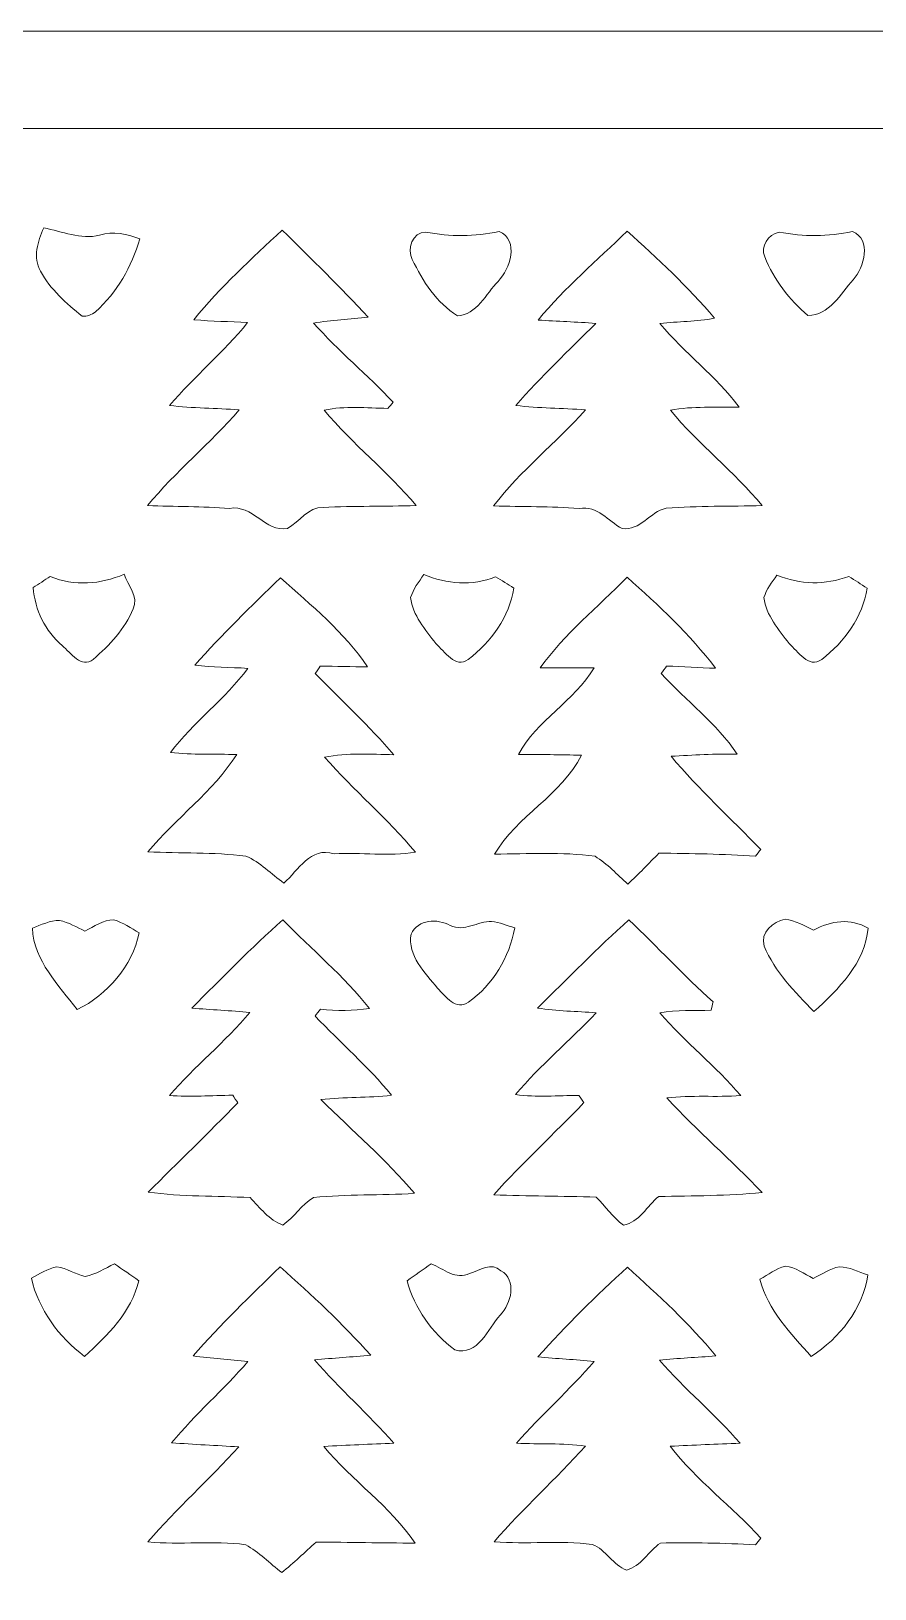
# Model space of a CAD drawing. Header units: centimetres. Extents: x -16.8 to 16.8, y -16.7 to 16.7.
# Drawn here: x -5.95 to 2.31, y 1.43 to 16.67 of the extents above; entities that cross this region are included whole.
import ezdxf

# ---------------------------------------------------------------- set-up
doc = ezdxf.new("R2010")
doc.units = ezdxf.units.CM
doc.header["$MEASUREMENT"] = 0
doc.layers.add('Layer 1', color=7, linetype='Continuous')

msp = doc.modelspace()

# ---------------------------------------------------------------- linework, layer by layer
at = {"layer": 'Layer 1', "lineweight": 9}
for points, knots in [([(-16.77458, 16.66875), (-16.77458, 16.66875), (16.77458, 16.66875), (16.77458, 16.66875), (16.77458, 16.66875), (16.77458, 16.66875), (16.77458, -16.66875), (16.77458, -16.66875), (16.77458, -16.66875), (16.77458, -16.66875), (-16.77458, -16.66875), (-16.77458, -16.66875), (-16.77458, -16.66875), (-16.77458, -16.66875), (-16.77458, 16.66875), (-16.77458, 16.66875), (-16.77458, 16.66875), (-16.77458, 16.66875), (-16.77458, 16.66875), (-16.77458, 16.66875)], [0, 0, 0, 0, 0.16666667, 0.16666667, 0.16666667, 0.16666667, 0.33333333, 0.33333333, 0.33333333, 0.33333333, 0.5, 0.5, 0.5, 0.5, 0.66666667, 0.66666667, 0.66666667, 0.66666667, 1, 1, 1, 1]), ([(-16.24506, 15.71625), (-16.24577, 7.88458), (-16.24542, 0.05292), (-16.24542, -7.77875), (-16.24542, -7.77875), (-16.23801, -10.61014), (-16.26059, -13.44189), (-16.23413, -16.27293), (-16.23413, -16.27293), (-5.78379, -16.29198), (4.66619, -16.27329), (15.11653, -16.28211), (15.11653, -16.28211), (15.49224, -16.28281), (15.86865, -16.27858), (16.24436, -16.25494), (16.24436, -16.25494), (16.23942, -5.60176), (16.25953, 5.05213), (16.23448, 15.70531), (16.23448, 15.70531), (14.40356, 15.73071), (12.57265, 15.70919), (10.74208, 15.71625), (10.74208, 15.71625), (1.74625, 15.71625), (-7.24958, 15.7166), (-16.24506, 15.71625)], [0, 0, 0, 0, 0.125, 0.125, 0.125, 0.125, 0.25, 0.25, 0.25, 0.25, 0.375, 0.375, 0.375, 0.375, 0.5, 0.5, 0.5, 0.5, 0.625, 0.625, 0.625, 0.625, 0.75, 0.75, 0.75, 0.75, 1, 1, 1, 1]), ([(-5.8226, 14.74364), (-5.64339, 14.71119), (-5.46206, 14.62722), (-5.2765, 14.67273), (-5.2765, 14.67273), (-5.14244, 14.71859), (-5.00909, 14.68402), (-4.88386, 14.63604), (-4.88386, 14.63604), (-4.96429, 14.36723), (-5.10293, 14.11005), (-5.31707, 13.92414), (-5.31707, 13.92414), (-5.35199, 13.89309), (-5.39891, 13.87757), (-5.44548, 13.88181), (-5.44548, 13.88181), (-5.60423, 14.00351), (-5.75698, 14.14498), (-5.85576, 14.32137), (-5.85576, 14.32137), (-5.92914, 14.45472), (-5.88328, 14.61452), (-5.8226, 14.74364)], [0, 0, 0, 0, 0.14285714, 0.14285714, 0.14285714, 0.14285714, 0.28571429, 0.28571429, 0.28571429, 0.28571429, 0.42857143, 0.42857143, 0.42857143, 0.42857143, 0.57142857, 0.57142857, 0.57142857, 0.57142857, 0.71428571, 0.71428571, 0.71428571, 0.71428571, 1, 1, 1, 1]), ([(-4.35293, 13.84653), (-4.0954, 14.16544), (-3.79166, 14.44413), (-3.49003, 14.72071), (-3.49003, 14.72071), (-3.20322, 14.44307), (-2.91924, 14.16226), (-2.64795, 13.86946), (-2.64795, 13.86946), (-2.82716, 13.85217), (-3.00637, 13.84159), (-3.18417, 13.81372), (-3.18417, 13.81372), (-2.93934, 13.54067), (-2.65501, 13.30642), (-2.40453, 13.03831), (-2.40453, 13.03831), (-2.41794, 13.0235), (-2.44404, 12.99386), (-2.4571, 12.97869), (-2.4571, 12.97869), (-2.66453, 12.98293), (-2.87479, 13.00445), (-3.0794, 12.96141), (-3.0794, 12.96141), (-2.80247, 12.62803), (-2.45533, 12.36169), (-2.18052, 12.02725), (-2.18052, 12.02725), (-2.48356, 12.0202), (-2.78659, 12.02337), (-3.08963, 12.01032), (-3.08963, 12.01032), (-3.23744, 12.01314), (-3.31964, 11.86991), (-3.43676, 11.8043), (-3.43676, 11.8043), (-3.6576, 11.7662), (-3.77825, 12.04242), (-4.00403, 12.00009), (-4.00403, 12.00009), (-4.27179, 12.01949), (-4.5399, 12.01879), (-4.8073, 12.02761), (-4.8073, 12.02761), (-4.53214, 12.36169), (-4.19453, 12.63756), (-3.91019, 12.96352), (-3.91019, 12.96352), (-4.13738, 12.98399), (-4.36563, 12.97799), (-4.59176, 13.00762), (-4.59176, 13.00762), (-4.35046, 13.28984), (-4.06083, 13.52797), (-3.8294, 13.81866), (-3.8294, 13.81866), (-4.00438, 13.82924), (-4.17865, 13.82854), (-4.35293, 13.84653)], [0, 0, 0, 0, 0.0625, 0.0625, 0.0625, 0.0625, 0.125, 0.125, 0.125, 0.125, 0.1875, 0.1875, 0.1875, 0.1875, 0.25, 0.25, 0.25, 0.25, 0.3125, 0.3125, 0.3125, 0.3125, 0.375, 0.375, 0.375, 0.375, 0.4375, 0.4375, 0.4375, 0.4375, 0.5, 0.5, 0.5, 0.5, 0.5625, 0.5625, 0.5625, 0.5625, 0.625, 0.625, 0.625, 0.625, 0.6875, 0.6875, 0.6875, 0.6875, 0.75, 0.75, 0.75, 0.75, 0.8125, 0.8125, 0.8125, 0.8125, 0.875, 0.875, 0.875, 0.875, 1, 1, 1, 1]), ([(-2.08703, 14.70201), (-1.84679, 14.65933), (-1.60655, 14.65509), (-1.36737, 14.71048), (-1.36737, 14.71048), (-1.16805, 14.62087), (-1.26048, 14.34394), (-1.3783, 14.22153), (-1.3783, 14.22153), (-1.49331, 14.10264), (-1.58997, 13.89133), (-1.77624, 13.88498), (-1.77624, 13.88498), (-1.97873, 14.00986), (-2.11561, 14.224), (-2.21721, 14.43531), (-2.21721, 14.43531), (-2.27154, 14.5348), (-2.21368, 14.70342), (-2.08703, 14.70201)], [0, 0, 0, 0, 0.16666667, 0.16666667, 0.16666667, 0.16666667, 0.33333333, 0.33333333, 0.33333333, 0.33333333, 0.5, 0.5, 0.5, 0.5, 0.66666667, 0.66666667, 0.66666667, 0.66666667, 1, 1, 1, 1]), ([(-0.98531, 13.84335), (-0.72284, 14.15979), (-0.40958, 14.4272), (-0.11536, 14.71224), (-0.11536, 14.71224), (0.18556, 14.44554), (0.47872, 14.16791), (0.73978, 13.86134), (0.73978, 13.86134), (0.56444, 13.8243), (0.38312, 13.83065), (0.20602, 13.80913), (0.20602, 13.80913), (0.44521, 13.5188), (0.75565, 13.29584), (0.97966, 12.9921), (0.97966, 12.9921), (0.7553, 12.98399), (0.52881, 13.00409), (0.30798, 12.9607), (0.30798, 12.9607), (0.58455, 12.62803), (0.93063, 12.36133), (1.20615, 12.02796), (1.20615, 12.02796), (0.89253, 12.01843), (0.5782, 12.02655), (0.26564, 12.00326), (0.26564, 12.00326), (0.1083, 11.96587), (0.01199, 11.77925), (-0.16475, 11.80324), (-0.16475, 11.80324), (-0.30057, 11.87873), (-0.40569, 12.02866), (-0.58279, 12.00009), (-0.58279, 12.00009), (-0.86219, 12.0202), (-1.14159, 12.01596), (-1.42099, 12.02514), (-1.42099, 12.02514), (-1.15605, 12.3698), (-0.8128, 12.64144), (-0.52317, 12.96317), (-0.52317, 12.96317), (-0.75036, 12.98399), (-0.97896, 12.97799), (-1.20509, 13.00762), (-1.20509, 13.00762), (-0.95779, 13.28843), (-0.68545, 13.54561), (-0.42157, 13.81054), (-0.42157, 13.81054), (-0.6096, 13.82466), (-0.79763, 13.82959), (-0.98531, 13.84335)], [0, 0, 0, 0, 0.06666667, 0.06666667, 0.06666667, 0.06666667, 0.13333333, 0.13333333, 0.13333333, 0.13333333, 0.2, 0.2, 0.2, 0.2, 0.26666667, 0.26666667, 0.26666667, 0.26666667, 0.33333333, 0.33333333, 0.33333333, 0.33333333, 0.4, 0.4, 0.4, 0.4, 0.46666667, 0.46666667, 0.46666667, 0.46666667, 0.53333333, 0.53333333, 0.53333333, 0.53333333, 0.6, 0.6, 0.6, 0.6, 0.66666667, 0.66666667, 0.66666667, 0.66666667, 0.73333333, 0.73333333, 0.73333333, 0.73333333, 0.8, 0.8, 0.8, 0.8, 0.86666667, 0.86666667, 0.86666667, 0.86666667, 1, 1, 1, 1]), ([(1.37125, 14.70237), (1.61114, 14.65862), (1.85103, 14.65545), (2.08986, 14.71048), (2.08986, 14.71048), (2.28071, 14.62687), (2.20451, 14.36017), (2.09585, 14.2367), (2.09585, 14.2367), (1.97838, 14.10159), (1.85879, 13.88639), (1.65417, 13.88816), (1.65417, 13.88816), (1.46967, 14.04126), (1.32327, 14.23882), (1.23084, 14.45966), (1.23084, 14.45966), (1.18533, 14.56372), (1.26612, 14.6812), (1.37125, 14.70237)], [0, 0, 0, 0, 0.16666667, 0.16666667, 0.16666667, 0.16666667, 0.33333333, 0.33333333, 0.33333333, 0.33333333, 0.5, 0.5, 0.5, 0.5, 0.66666667, 0.66666667, 0.66666667, 0.66666667, 1, 1, 1, 1]), ([(-5.7598, 11.33369), (-5.52203, 11.23668), (-5.26944, 11.25784), (-5.03555, 11.35627), (-5.03555, 11.35627), (-5.00063, 11.24797), (-4.89021, 11.13649), (-4.94806, 11.0176), (-4.94806, 11.0176), (-5.02955, 10.82146), (-5.18019, 10.66094), (-5.33823, 10.52371), (-5.33823, 10.52371), (-5.45677, 10.42952), (-5.55907, 10.59039), (-5.64056, 10.65742), (-5.64056, 10.65742), (-5.81025, 10.80135), (-5.90868, 11.00596), (-5.92631, 11.2268), (-5.92631, 11.2268), (-5.87093, 11.26243), (-5.81519, 11.29806), (-5.7598, 11.33369)], [0, 0, 0, 0, 0.14285714, 0.14285714, 0.14285714, 0.14285714, 0.28571429, 0.28571429, 0.28571429, 0.28571429, 0.42857143, 0.42857143, 0.42857143, 0.42857143, 0.57142857, 0.57142857, 0.57142857, 0.57142857, 0.71428571, 0.71428571, 0.71428571, 0.71428571, 1, 1, 1, 1]), ([(-3.50732, 11.32134), (-3.20499, 11.05217), (-2.88184, 10.78971), (-2.65501, 10.45034), (-2.65501, 10.45034), (-2.80917, 10.45104), (-2.96404, 10.45563), (-3.1175, 10.45739), (-3.1175, 10.45739), (-3.12984, 10.4394), (-3.15454, 10.40342), (-3.16689, 10.38542), (-3.16689, 10.38542), (-2.91218, 10.11943), (-2.63772, 9.87143), (-2.39783, 9.59097), (-2.39783, 9.59097), (-2.62361, 9.59556), (-2.85186, 9.61214), (-3.07481, 9.56698), (-3.07481, 9.56698), (-2.79224, 9.24348), (-2.46063, 8.9662), (-2.1844, 8.63706), (-2.1844, 8.63706), (-2.44793, 8.59543), (-2.7178, 8.63706), (-2.98274, 8.62118), (-2.98274, 8.62118), (-3.21769, 8.69562), (-3.32705, 8.46137), (-3.47345, 8.33614), (-3.47345, 8.33614), (-3.59692, 8.42398), (-3.70523, 8.53863), (-3.84563, 8.59966), (-3.84563, 8.59966), (-4.16419, 8.63741), (-4.48522, 8.62789), (-4.80483, 8.63988), (-4.80483, 8.63988), (-4.53037, 8.97149), (-4.16666, 9.22796), (-3.93383, 9.59379), (-3.93383, 9.59379), (-4.15043, 9.59732), (-4.36774, 9.59062), (-4.58329, 9.61178), (-4.58329, 9.61178), (-4.35857, 9.91164), (-4.04848, 10.13495), (-3.82658, 10.43587), (-3.82658, 10.43587), (-3.99944, 10.44751), (-4.17301, 10.44187), (-4.34481, 10.46727), (-4.34481, 10.46727), (-4.07988, 10.76537), (-3.79413, 11.04441), (-3.50732, 11.32134)], [0, 0, 0, 0, 0.0625, 0.0625, 0.0625, 0.0625, 0.125, 0.125, 0.125, 0.125, 0.1875, 0.1875, 0.1875, 0.1875, 0.25, 0.25, 0.25, 0.25, 0.3125, 0.3125, 0.3125, 0.3125, 0.375, 0.375, 0.375, 0.375, 0.4375, 0.4375, 0.4375, 0.4375, 0.5, 0.5, 0.5, 0.5, 0.5625, 0.5625, 0.5625, 0.5625, 0.625, 0.625, 0.625, 0.625, 0.6875, 0.6875, 0.6875, 0.6875, 0.75, 0.75, 0.75, 0.75, 0.8125, 0.8125, 0.8125, 0.8125, 0.875, 0.875, 0.875, 0.875, 1, 1, 1, 1]), ([(-2.10538, 11.35345), (-1.87784, 11.26172), (-1.63301, 11.23844), (-1.40194, 11.33263), (-1.40194, 11.33263), (-1.34232, 11.29594), (-1.2827, 11.25855), (-1.22308, 11.22116), (-1.22308, 11.22116), (-1.26788, 10.93929), (-1.44533, 10.69269), (-1.66899, 10.52371), (-1.66899, 10.52371), (-1.79846, 10.42917), (-1.90253, 10.60344), (-1.98614, 10.67823), (-1.98614, 10.67823), (-2.0895, 10.81299), (-2.21403, 10.9541), (-2.23308, 11.12873), (-2.23308, 11.12873), (-2.2098, 11.21304), (-2.15124, 11.28078), (-2.10538, 11.35345)], [0, 0, 0, 0, 0.14285714, 0.14285714, 0.14285714, 0.14285714, 0.28571429, 0.28571429, 0.28571429, 0.28571429, 0.42857143, 0.42857143, 0.42857143, 0.42857143, 0.57142857, 0.57142857, 0.57142857, 0.57142857, 0.71428571, 0.71428571, 0.71428571, 0.71428571, 1, 1, 1, 1]), ([(-0.9652, 10.44011), (-0.72954, 10.7763), (-0.3997, 11.03313), (-0.11606, 11.32664), (-0.11606, 11.32664), (0.19403, 11.05253), (0.49918, 10.76784), (0.75001, 10.43693), (0.75001, 10.43693), (0.5902, 10.44222), (0.43004, 10.45175), (0.27129, 10.45845), (0.27129, 10.45845), (0.25823, 10.44011), (0.23213, 10.40306), (0.21907, 10.38472), (0.21907, 10.38472), (0.46108, 10.11767), (0.75918, 9.89824), (0.96202, 9.59732), (0.96202, 9.59732), (0.74612, 9.59944), (0.52987, 9.58885), (0.31433, 9.57545), (0.31433, 9.57545), (0.58773, 9.25336), (0.89853, 8.9662), (1.19274, 8.66352), (1.19274, 8.66352), (1.17969, 8.64799), (1.15394, 8.61624), (1.14088, 8.60037), (1.14088, 8.60037), (0.82621, 8.61836), (0.51082, 8.62506), (0.19579, 8.62894), (0.19579, 8.62894), (0.09701, 8.52593), (-0.00282, 8.42363), (-0.1076, 8.32626), (-0.1076, 8.32626), (-0.21449, 8.41692), (-0.30762, 8.52629), (-0.42933, 8.59719), (-0.42933, 8.59719), (-0.75494, 8.64411), (-1.08409, 8.61836), (-1.41146, 8.61977), (-1.41146, 8.61977), (-1.19239, 8.99266), (-0.75883, 9.19551), (-0.56127, 9.58568), (-0.56127, 9.58568), (-0.76694, 9.59309), (-0.97226, 9.59238), (-1.17793, 9.59309), (-1.17793, 9.59309), (-0.99871, 9.92964), (-0.63253, 10.11449), (-0.43744, 10.44081), (-0.43744, 10.44081), (-0.61419, 10.44257), (-0.78916, 10.43975), (-0.9652, 10.44011)], [0, 0, 0, 0, 0.05882353, 0.05882353, 0.05882353, 0.05882353, 0.11764706, 0.11764706, 0.11764706, 0.11764706, 0.17647059, 0.17647059, 0.17647059, 0.17647059, 0.23529412, 0.23529412, 0.23529412, 0.23529412, 0.29411765, 0.29411765, 0.29411765, 0.29411765, 0.35294118, 0.35294118, 0.35294118, 0.35294118, 0.41176471, 0.41176471, 0.41176471, 0.41176471, 0.47058824, 0.47058824, 0.47058824, 0.47058824, 0.52941176, 0.52941176, 0.52941176, 0.52941176, 0.58823529, 0.58823529, 0.58823529, 0.58823529, 0.64705882, 0.64705882, 0.64705882, 0.64705882, 0.70588235, 0.70588235, 0.70588235, 0.70588235, 0.76470588, 0.76470588, 0.76470588, 0.76470588, 0.82352941, 0.82352941, 0.82352941, 0.82352941, 0.88235294, 0.88235294, 0.88235294, 0.88235294, 1, 1, 1, 1]), ([(1.34902, 11.3478), (1.57762, 11.25291), (1.8228, 11.24867), (2.05423, 11.3351), (2.05423, 11.3351), (2.1142, 11.297), (2.17382, 11.2589), (2.23379, 11.22045), (2.23379, 11.22045), (2.18934, 10.93893), (2.01154, 10.69269), (1.78823, 10.52371), (1.78823, 10.52371), (1.65876, 10.42917), (1.55434, 10.60344), (1.47108, 10.67823), (1.47108, 10.67823), (1.36772, 10.81299), (1.24319, 10.9541), (1.22379, 11.12873), (1.22379, 11.12873), (1.24672, 11.21092), (1.30387, 11.27725), (1.34902, 11.3478)], [0, 0, 0, 0, 0.14285714, 0.14285714, 0.14285714, 0.14285714, 0.28571429, 0.28571429, 0.28571429, 0.28571429, 0.42857143, 0.42857143, 0.42857143, 0.42857143, 0.57142857, 0.57142857, 0.57142857, 0.57142857, 0.71428571, 0.71428571, 0.71428571, 0.71428571, 1, 1, 1, 1]), ([(-5.93443, 7.89552), (-5.848, 7.92551), (-5.76157, 7.97172), (-5.66773, 7.97031), (-5.66773, 7.97031), (-5.57953, 7.95161), (-5.50086, 7.90399), (-5.41973, 7.86624), (-5.41973, 7.86624), (-5.33012, 7.90998), (-5.24157, 7.97595), (-5.13821, 7.97525), (-5.13821, 7.97525), (-5.04684, 7.95091), (-4.96958, 7.8934), (-4.88844, 7.84789), (-4.88844, 7.84789), (-4.96182, 7.52087), (-5.19677, 7.24429), (-5.49557, 7.09824), (-5.49557, 7.09824), (-5.67937, 7.3406), (-5.91785, 7.57026), (-5.93443, 7.89552)], [0, 0, 0, 0, 0.14285714, 0.14285714, 0.14285714, 0.14285714, 0.28571429, 0.28571429, 0.28571429, 0.28571429, 0.42857143, 0.42857143, 0.42857143, 0.42857143, 0.57142857, 0.57142857, 0.57142857, 0.57142857, 0.71428571, 0.71428571, 0.71428571, 0.71428571, 1, 1, 1, 1]), ([(-4.37444, 7.11235), (-4.08199, 7.4041), (-3.79307, 7.70043), (-3.48474, 7.97631), (-3.48474, 7.97631), (-3.20181, 7.68773), (-2.88854, 7.42491), (-2.6349, 7.10918), (-2.6349, 7.10918), (-2.79435, 7.08343), (-2.95628, 7.08625), (-3.11679, 7.10177), (-3.11679, 7.10177), (-3.12949, 7.08519), (-3.15489, 7.05167), (-3.16759, 7.03474), (-3.16759, 7.03474), (-2.92135, 6.77404), (-2.64689, 6.53909), (-2.42006, 6.26075), (-2.42006, 6.26075), (-2.64971, 6.23147), (-2.88219, 6.24699), (-3.1115, 6.217), (-3.1115, 6.217), (-2.80599, 5.91256), (-2.47333, 5.63245), (-2.19639, 5.30084), (-2.19639, 5.30084), (-2.52518, 5.27756), (-2.85679, 5.29519), (-3.18382, 5.25886), (-3.18382, 5.25886), (-3.29883, 5.1883), (-3.37467, 5.06942), (-3.48368, 4.99075), (-3.48368, 4.99075), (-3.61879, 5.04014), (-3.70769, 5.16043), (-3.80436, 5.25992), (-3.80436, 5.25992), (-4.13703, 5.27509), (-4.47181, 5.26803), (-4.80236, 5.31177), (-4.80236, 5.31177), (-4.50815, 5.60211), (-4.21217, 5.89068), (-3.92395, 6.18702), (-3.92395, 6.18702), (-3.93629, 6.20501), (-3.96134, 6.24134), (-3.97404, 6.25969), (-3.97404, 6.25969), (-4.18077, 6.25863), (-4.3875, 6.24311), (-4.59387, 6.25687), (-4.59387, 6.25687), (-4.34622, 6.54226), (-4.04918, 6.78074), (-3.80541, 7.07002), (-3.80541, 7.07002), (-3.99486, 7.08731), (-4.185, 7.09754), (-4.37444, 7.11235)], [0, 0, 0, 0, 0.05882353, 0.05882353, 0.05882353, 0.05882353, 0.11764706, 0.11764706, 0.11764706, 0.11764706, 0.17647059, 0.17647059, 0.17647059, 0.17647059, 0.23529412, 0.23529412, 0.23529412, 0.23529412, 0.29411765, 0.29411765, 0.29411765, 0.29411765, 0.35294118, 0.35294118, 0.35294118, 0.35294118, 0.41176471, 0.41176471, 0.41176471, 0.41176471, 0.47058824, 0.47058824, 0.47058824, 0.47058824, 0.52941176, 0.52941176, 0.52941176, 0.52941176, 0.58823529, 0.58823529, 0.58823529, 0.58823529, 0.64705882, 0.64705882, 0.64705882, 0.64705882, 0.70588235, 0.70588235, 0.70588235, 0.70588235, 0.76470588, 0.76470588, 0.76470588, 0.76470588, 0.82352941, 0.82352941, 0.82352941, 0.82352941, 0.88235294, 0.88235294, 0.88235294, 0.88235294, 1, 1, 1, 1]), ([(-2.2292, 7.83731), (-2.15688, 7.98407), (-1.9745, 7.98865), (-1.84503, 7.92198), (-1.84503, 7.92198), (-1.71027, 7.85248), (-1.57762, 7.96431), (-1.44074, 7.95972), (-1.44074, 7.95972), (-1.36278, 7.95055), (-1.28905, 7.92092), (-1.21426, 7.89693), (-1.21426, 7.89693), (-1.26683, 7.61153), (-1.42946, 7.33884), (-1.66688, 7.17021), (-1.66688, 7.17021), (-1.78999, 7.08378), (-1.89301, 7.23018), (-1.97026, 7.30814), (-1.97026, 7.30814), (-2.0895, 7.4549), (-2.2666, 7.62776), (-2.2292, 7.83731)], [0, 0, 0, 0, 0.14285714, 0.14285714, 0.14285714, 0.14285714, 0.28571429, 0.28571429, 0.28571429, 0.28571429, 0.42857143, 0.42857143, 0.42857143, 0.42857143, 0.57142857, 0.57142857, 0.57142857, 0.57142857, 0.71428571, 0.71428571, 0.71428571, 0.71428571, 1, 1, 1, 1]), ([(-0.99095, 7.11341), (-0.69427, 7.40198), (-0.40711, 7.70114), (-0.09737, 7.97631), (-0.09737, 7.97631), (0.17956, 7.71207), (0.43991, 7.42985), (0.72602, 7.17479), (0.72602, 7.17479), (0.72108, 7.15398), (0.7112, 7.112), (0.70626, 7.09083), (0.70626, 7.09083), (0.53904, 7.08695), (0.37077, 7.09436), (0.20496, 7.06755), (0.20496, 7.06755), (0.44979, 6.77898), (0.75283, 6.54685), (0.99589, 6.25687), (0.99589, 6.25687), (0.75494, 6.23852), (0.51223, 6.26427), (0.27234, 6.23323), (0.27234, 6.23323), (0.57185, 5.91326), (0.90311, 5.62504), (1.20544, 5.30754), (1.20544, 5.30754), (0.86889, 5.27897), (0.53093, 5.27368), (0.19368, 5.27015), (0.19368, 5.27015), (0.08149, 5.17843), (0.00317, 5.01579), (-0.15134, 4.99004), (-0.15134, 4.99004), (-0.25365, 5.0673), (-0.3302, 5.17243), (-0.41804, 5.2645), (-0.41804, 5.2645), (-0.75212, 5.27262), (-1.08656, 5.27368), (-1.42064, 5.28638), (-1.42064, 5.28638), (-1.13806, 5.59858), (-0.82903, 5.88469), (-0.53728, 6.18772), (-0.53728, 6.18772), (-0.54963, 6.20501), (-0.57468, 6.23958), (-0.58738, 6.25651), (-0.58738, 6.25651), (-0.7941, 6.25934), (-1.00118, 6.23852), (-1.2065, 6.2671), (-1.2065, 6.2671), (-0.96485, 6.55391), (-0.67451, 6.79309), (-0.41875, 7.06649), (-0.41875, 7.06649), (-0.6096, 7.08272), (-0.80186, 7.08166), (-0.99095, 7.11341)], [0, 0, 0, 0, 0.05882353, 0.05882353, 0.05882353, 0.05882353, 0.11764706, 0.11764706, 0.11764706, 0.11764706, 0.17647059, 0.17647059, 0.17647059, 0.17647059, 0.23529412, 0.23529412, 0.23529412, 0.23529412, 0.29411765, 0.29411765, 0.29411765, 0.29411765, 0.35294118, 0.35294118, 0.35294118, 0.35294118, 0.41176471, 0.41176471, 0.41176471, 0.41176471, 0.47058824, 0.47058824, 0.47058824, 0.47058824, 0.52941176, 0.52941176, 0.52941176, 0.52941176, 0.58823529, 0.58823529, 0.58823529, 0.58823529, 0.64705882, 0.64705882, 0.64705882, 0.64705882, 0.70588235, 0.70588235, 0.70588235, 0.70588235, 0.76470588, 0.76470588, 0.76470588, 0.76470588, 0.82352941, 0.82352941, 0.82352941, 0.82352941, 0.88235294, 0.88235294, 0.88235294, 0.88235294, 1, 1, 1, 1]), ([(1.22696, 7.71984), (1.18075, 7.8486), (1.3148, 7.9629), (1.43087, 7.98124), (1.43087, 7.98124), (1.53176, 7.97137), (1.62031, 7.91633), (1.70991, 7.87329), (1.70991, 7.87329), (1.8796, 7.97137), (2.06939, 7.99183), (2.24261, 7.89517), (2.24261, 7.89517), (2.21086, 7.55368), (1.95298, 7.29474), (1.71132, 7.07849), (1.71132, 7.07849), (1.52894, 7.27322), (1.32644, 7.46689), (1.22696, 7.71984)], [0, 0, 0, 0, 0.16666667, 0.16666667, 0.16666667, 0.16666667, 0.33333333, 0.33333333, 0.33333333, 0.33333333, 0.5, 0.5, 0.5, 0.5, 0.66666667, 0.66666667, 0.66666667, 0.66666667, 1, 1, 1, 1]), ([(-5.94431, 4.47181), (-5.86317, 4.51238), (-5.78485, 4.56494), (-5.69454, 4.58294), (-5.69454, 4.58294), (-5.59682, 4.56777), (-5.51321, 4.50744), (-5.4162, 4.48874), (-5.4162, 4.48874), (-5.31319, 4.50709), (-5.22393, 4.56777), (-5.13009, 4.61081), (-5.13009, 4.61081), (-5.05072, 4.55683), (-4.97205, 4.50144), (-4.89303, 4.44606), (-4.89303, 4.44606), (-4.96499, 4.13914), (-5.19818, 3.91019), (-5.42502, 3.70628), (-5.42502, 3.70628), (-5.67478, 3.89537), (-5.8734, 4.16278), (-5.94431, 4.47181)], [0, 0, 0, 0, 0.14285714, 0.14285714, 0.14285714, 0.14285714, 0.28571429, 0.28571429, 0.28571429, 0.28571429, 0.42857143, 0.42857143, 0.42857143, 0.42857143, 0.57142857, 0.57142857, 0.57142857, 0.57142857, 0.71428571, 0.71428571, 0.71428571, 0.71428571, 1, 1, 1, 1]), ([(-4.36104, 3.70981), (-4.09399, 4.01673), (-3.80048, 4.2986), (-3.50943, 4.58223), (-3.50943, 4.58223), (-3.20146, 4.30742), (-2.89842, 4.02519), (-2.62361, 3.71651), (-2.62361, 3.71651), (-2.80776, 3.70099), (-2.99085, 3.68794), (-3.17465, 3.67312), (-3.17465, 3.67312), (-2.9277, 3.38949), (-2.64689, 3.13796), (-2.39642, 2.85715), (-2.39642, 2.85715), (-2.62537, 2.84621), (-2.85397, 2.8388), (-3.08222, 2.82469), (-3.08222, 2.82469), (-2.80494, 2.49132), (-2.43523, 2.23979), (-2.18969, 1.8796), (-2.18969, 1.8796), (-2.51284, 1.88031), (-2.83563, 1.88807), (-3.15807, 1.88913), (-3.15807, 1.88913), (-3.26919, 1.78858), (-3.37785, 1.68522), (-3.49426, 1.59067), (-3.49426, 1.59067), (-3.61068, 1.68275), (-3.71793, 1.79035), (-3.84704, 1.86337), (-3.84704, 1.86337), (-4.16489, 1.90782), (-4.48592, 1.85808), (-4.80378, 1.8923), (-4.80378, 1.8923), (-4.52191, 2.2158), (-4.2037, 2.50472), (-3.91407, 2.82081), (-3.91407, 2.82081), (-4.13385, 2.83492), (-4.35363, 2.84339), (-4.57306, 2.86138), (-4.57306, 2.86138), (-4.33811, 3.13937), (-4.06471, 3.38102), (-3.82482, 3.65442), (-3.82482, 3.65442), (-4.00403, 3.67418), (-4.18289, 3.68759), (-4.36104, 3.70981)], [0, 0, 0, 0, 0.06666667, 0.06666667, 0.06666667, 0.06666667, 0.13333333, 0.13333333, 0.13333333, 0.13333333, 0.2, 0.2, 0.2, 0.2, 0.26666667, 0.26666667, 0.26666667, 0.26666667, 0.33333333, 0.33333333, 0.33333333, 0.33333333, 0.4, 0.4, 0.4, 0.4, 0.46666667, 0.46666667, 0.46666667, 0.46666667, 0.53333333, 0.53333333, 0.53333333, 0.53333333, 0.6, 0.6, 0.6, 0.6, 0.66666667, 0.66666667, 0.66666667, 0.66666667, 0.73333333, 0.73333333, 0.73333333, 0.73333333, 0.8, 0.8, 0.8, 0.8, 0.86666667, 0.86666667, 0.86666667, 0.86666667, 1, 1, 1, 1]), ([(-2.26836, 4.44606), (-2.18969, 4.50109), (-2.11138, 4.55648), (-2.032, 4.61045), (-2.032, 4.61045), (-1.91382, 4.56389), (-1.78894, 4.44817), (-1.657, 4.51767), (-1.657, 4.51767), (-1.55893, 4.54766), (-1.4418, 4.63162), (-1.34938, 4.54378), (-1.34938, 4.54378), (-1.18992, 4.45206), (-1.24919, 4.22099), (-1.35784, 4.11021), (-1.35784, 4.11021), (-1.47743, 3.97369), (-1.57551, 3.70664), (-1.80164, 3.76872), (-1.80164, 3.76872), (-2.02424, 3.93665), (-2.19534, 4.17618), (-2.26836, 4.44606)], [0, 0, 0, 0, 0.14285714, 0.14285714, 0.14285714, 0.14285714, 0.28571429, 0.28571429, 0.28571429, 0.28571429, 0.42857143, 0.42857143, 0.42857143, 0.42857143, 0.57142857, 0.57142857, 0.57142857, 0.57142857, 0.71428571, 0.71428571, 0.71428571, 0.71428571, 1, 1, 1, 1]), ([(-0.11077, 4.5787), (0.18909, 4.30248), (0.49601, 4.02766), (0.75283, 3.71016), (0.75283, 3.71016), (0.56797, 3.69676), (0.38417, 3.68618), (0.20003, 3.66995), (0.20003, 3.66995), (0.44767, 3.38455), (0.74154, 3.14254), (0.98989, 2.85679), (0.98989, 2.85679), (0.76129, 2.84656), (0.53375, 2.83916), (0.30586, 2.8261), (0.30586, 2.8261), (0.56409, 2.49167), (0.91052, 2.23873), (1.19345, 1.92617), (1.19345, 1.92617), (1.18039, 1.91029), (1.15394, 1.87889), (1.14088, 1.86302), (1.14088, 1.86302), (0.83079, 1.88031), (0.52035, 1.88454), (0.21026, 1.88031), (0.21026, 1.88031), (0.09737, 1.80128), (0.01658, 1.65241), (-0.11959, 1.61466), (-0.11959, 1.61466), (-0.25083, 1.66158), (-0.32244, 1.8161), (-0.45649, 1.8669), (-0.45649, 1.8669), (-0.77541, 1.90782), (-1.09714, 1.86478), (-1.41605, 1.89336), (-1.41605, 1.89336), (-1.13277, 2.21862), (-0.81104, 2.5079), (-0.52282, 2.82857), (-0.52282, 2.82857), (-0.74648, 2.85821), (-0.97367, 2.84586), (-1.19803, 2.85644), (-1.19803, 2.85644), (-0.95532, 3.13372), (-0.67769, 3.3782), (-0.43709, 3.65689), (-0.43709, 3.65689), (-0.62089, 3.67312), (-0.80398, 3.68512), (-0.98778, 3.69993), (-0.98778, 3.69993), (-0.71296, 4.00967), (-0.41769, 4.30071), (-0.11077, 4.5787)], [0, 0, 0, 0, 0.0625, 0.0625, 0.0625, 0.0625, 0.125, 0.125, 0.125, 0.125, 0.1875, 0.1875, 0.1875, 0.1875, 0.25, 0.25, 0.25, 0.25, 0.3125, 0.3125, 0.3125, 0.3125, 0.375, 0.375, 0.375, 0.375, 0.4375, 0.4375, 0.4375, 0.4375, 0.5, 0.5, 0.5, 0.5, 0.5625, 0.5625, 0.5625, 0.5625, 0.625, 0.625, 0.625, 0.625, 0.6875, 0.6875, 0.6875, 0.6875, 0.75, 0.75, 0.75, 0.75, 0.8125, 0.8125, 0.8125, 0.8125, 0.875, 0.875, 0.875, 0.875, 1, 1, 1, 1]), ([(1.18427, 4.46017), (1.26506, 4.50638), (1.34232, 4.56424), (1.43334, 4.58893), (1.43334, 4.58893), (1.53353, 4.57764), (1.61643, 4.51238), (1.70462, 4.46828), (1.70462, 4.46828), (1.78823, 4.51026), (1.86937, 4.56389), (1.9625, 4.58329), (1.9625, 4.58329), (2.05987, 4.57976), (2.14912, 4.53249), (2.24014, 4.5025), (2.24014, 4.5025), (2.18934, 4.16701), (1.96533, 3.88585), (1.68628, 3.70558), (1.68628, 3.70558), (1.48519, 3.93136), (1.26012, 4.15713), (1.18427, 4.46017)], [0, 0, 0, 0, 0.14285714, 0.14285714, 0.14285714, 0.14285714, 0.28571429, 0.28571429, 0.28571429, 0.28571429, 0.42857143, 0.42857143, 0.42857143, 0.42857143, 0.57142857, 0.57142857, 0.57142857, 0.57142857, 0.71428571, 0.71428571, 0.71428571, 0.71428571, 1, 1, 1, 1])]:
    msp.add_open_spline(points, degree=3, knots=knots, dxfattribs=at)

doc.saveas('drawing.dxf')
